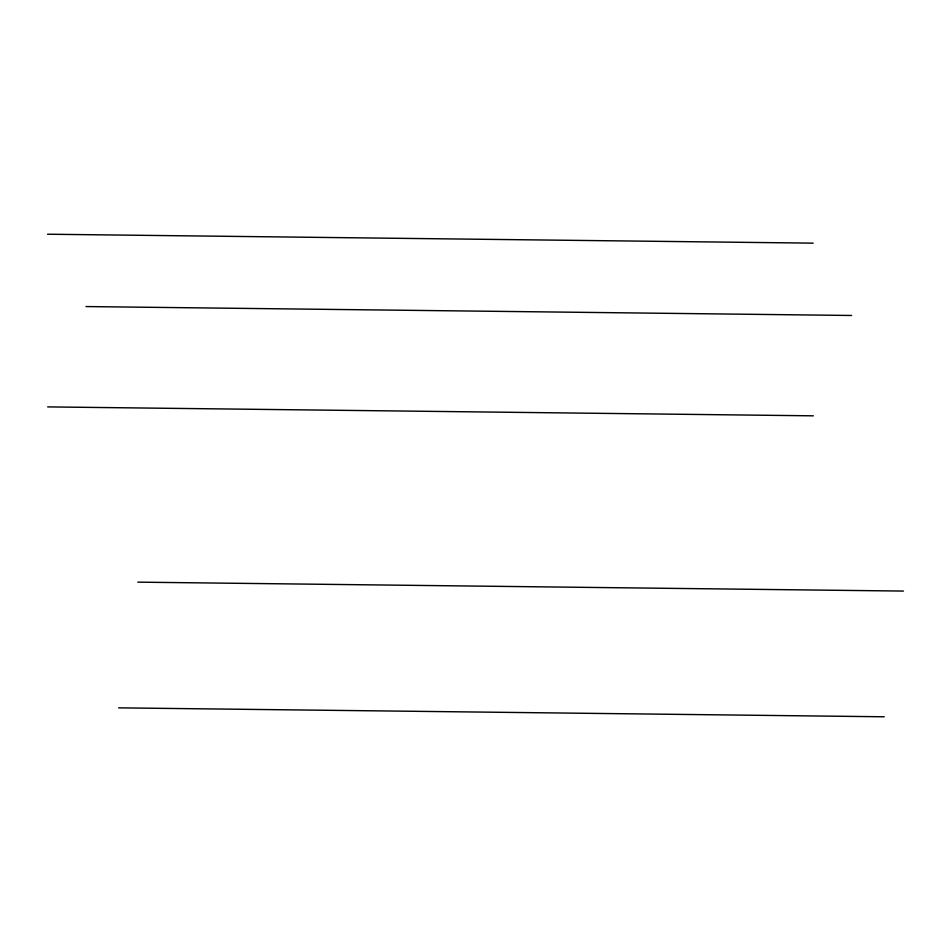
<?xml version="1.0" encoding="UTF-8"?>
<svg xmlns="http://www.w3.org/2000/svg" width="951" height="951" viewBox="0 0 951 951"><rect width="100%" height="100%" fill="white"/><g stroke="black" fill="none" stroke-linecap="round" stroke-linejoin="round"><path stroke-width="1.43" d="M47.55 234.219L813.176 243.147M85.994 306.555L851.62 315.482M47.693 406.897L813.331 415.825M137.824 582.143L903.45 591.07M118.637 707.853L884.264 716.781"/></g></svg>
